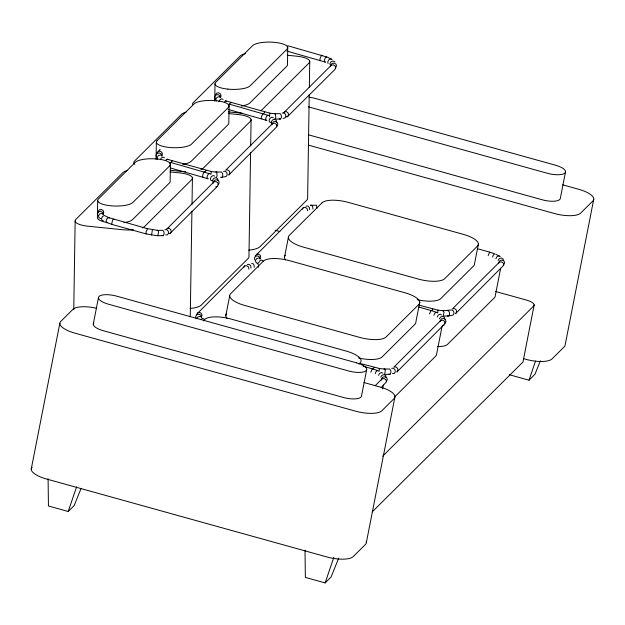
<?xml version="1.0" encoding="UTF-8"?>
<svg xmlns="http://www.w3.org/2000/svg" width="625" height="625" viewBox="0 0 625 625"><rect width="100%" height="100%" fill="white"/><g stroke="black" fill="none" stroke-linecap="round" stroke-linejoin="round"><path stroke-width="0.94" d="M73.766 309.492L75.141 221.039M97.68 200.617L97.414 217.75A17.938 5.328 0.9 0 0 107.664 222.562M156.078 159.422L156.344 142.289M170.414 164.188L170.148 181.32A17.938 5.328 0.9 0 1 169.422 182.961L132.562 219.609A17.938 5.328 0.9 0 1 123.937 222.664M191.914 211.078L190.297 315.078A17.945 5.328 0.9 0 1 189.57 316.727M192.016 204.273L192.422 178.031M215.008 83.961L214.742 101.094A17.938 5.328 0.9 0 1 215.484 99.453M229.07 105.859L228.805 122.992A17.938 5.328 0.9 0 1 228.086 124.633L191.227 161.281A17.938 5.328 0.9 0 1 182.602 164.336M250.578 152.75L248.961 256.75A17.945 5.328 0.9 0 1 248.234 258.398L201.234 305.125A17.945 5.328 0.9 0 1 190.039 308.484M250.68 145.945L251.086 119.703M287.734 47.531L287.469 64.664A17.938 5.328 0.9 0 1 286.742 66.305L249.883 102.953A17.938 5.328 0.9 0 1 241.266 106.008M309.234 94.422L307.625 198.422A17.945 5.328 0.9 0 1 306.898 200.07L259.898 246.797A17.945 5.328 0.9 0 1 248.703 250.156M309.344 87.617L309.75 61.375M258.305 267.305L258.391 265.102L257.875 263.539L257.055 263.531M316.992 208.242L316.539 205.211L310.297 205.289L311.68 205.289L312.75 206.844L312.891 209.039M210.922 174.422L211.258 171.484L167.008 159.188L165.703 160.344M269.469 116.82L269.922 113.156L225.672 100.859L224.367 102.016M379.031 371.414L379.375 368.469L360.773 363.617M437.695 313.086L438.039 310.141L419.438 305.289M31.25 469.016L59.852 323.227M93.273 324.109L98.477 297.602M225.781 315.789L229.688 295.906M284.445 257.461L288.344 237.578M366.719 369.492L361.516 396A14.344 4.859 11.1 0 1 343.352 397.453L103.32 330.727A14.344 4.859 11.1 0 1 93.867 322.938M382.578 388.852L383.32 385.062M366.336 542.68L394.938 396.883M419.758 302.234L415.859 322.117A21.531 7.297 11.1 0 1 414.969 324.266L382.172 356.875A21.531 7.297 11.1 0 1 358.578 357.984M441.977 326.734L436.594 354.188A17.945 6.078 11.1 0 1 435.852 355.977L394.383 397.211M478.422 243.906L474.523 263.789A21.531 7.297 11.1 0 1 473.633 265.938L440.836 298.547A21.531 7.297 11.1 0 1 417.242 299.664M500.641 268.406L495.258 295.859A17.945 6.078 11.1 0 1 494.516 297.648L447.516 344.383A17.945 6.078 11.1 0 1 437.477 346.562M534.172 304.898L523.125 361.227A10.766 3.648 11.1 0 1 522.68 362.297L372.242 511.875M565.531 171.82L560.328 198.328A14.344 4.859 11.1 0 1 542.164 199.773L308.695 134.875M593.75 199.211L565.148 345A21.531 7.297 11.1 0 1 564.266 346.758L552.094 358.859A21.531 7.297 11.1 0 1 525.719 359.273L523.844 358.75M370.836 372.18L372.383 368.781L378.352 370.875M429.5 313.852L431.047 310.453L437.016 312.547M488.164 255.523L489.703 252.125L494.68 253.82L493.375 254.984L492.531 257.016M48.094 478.789L48.445 505.992L68.219 511.484L76.586 486.891M305.016 550.219L305.359 577.414L325.141 582.914L333.812 557.398M509.242 374.695L529.016 380.195L535.523 361.062M81.047 488.516L74.156 505.586L68.219 511.484M338.688 558.148L331.07 577.016L325.141 582.914M540.391 360.812L534.953 374.289L529.016 380.195M169.883 163.781L170.461 162.398L210.242 173.883M228.547 105.453L229.125 104.07L268.898 115.555M205.211 171.672L206.055 170.445M287.211 47.125L287.789 45.742L327.562 57.227L332.016 59.484L330.555 58.859L328.797 59.789L327.766 61.727L328.062 63.539M263.875 113.344L264.719 112.117M373.328 368.656L374.172 367.43M431.992 310.328L432.836 309.102M157.805 235.719L158.547 231.969L158.031 230.406L147.125 228.609L108.344 217.516L107.039 218.672L106.195 220.703L106.305 222.422L112.281 224.516L146.086 233.906L156.984 235.711L163.227 235.633L164.102 234.078L163.961 231.883L162.891 230.328L157.211 230.398L158.031 230.406M216.469 177.391L217.117 175.836L216.688 172.078L211.063 171.547M274.312 119.055L275.133 119.062L275.781 117.508L275.352 113.75L269.719 113.219M375.211 373.672L376.055 371.641L377.359 370.477M433.867 315.344L434.719 313.312L436.016 312.148M160.562 159.375L161.258 158.086L163.016 157.156L164.469 157.781M218.883 101.695L219.914 99.758L221.68 98.828L223.133 99.453M258.539 262.969L259.578 261.031L261.336 260.102L262.789 260.727M378.555 375.367L379.586 373.43L381.344 372.508L382.805 373.133M437.219 317.039L438.25 315.102L440.008 314.18L441.469 314.805M495.875 258.711L496.914 256.773L498.672 255.852L500.125 256.477L495.68 254.219M220.516 177.305L221.891 177.305L222.766 175.75L222.625 173.555L221.555 172L215.867 172.07L216.688 172.078M275.133 119.062L280.555 118.977L281.43 117.422L281.289 115.227L280.211 113.672L274.531 113.742L275.352 113.75M390.008 374.289L390.883 372.734L390.742 370.539L389.664 368.992L383.984 369.055L384.805 369.062L385.32 370.625L384.586 374.375L390.008 374.289L388.625 374.289M196.836 318.789L197.992 316.953L200.055 316.273L201.812 317.148M380.75 377.172L381.906 375.336L383.961 374.656L385.719 375.531L386.141 377.445M439.406 318.844L440.57 317.008L442.625 316.328L444.383 317.203L444.805 319.117M498.07 260.516L499.227 258.688L501.289 258L503.047 258.875L503.328 260.148M171.102 162.188L171.984 160.883L172.555 161.133M229.766 103.859L230.641 102.555L231.219 102.805M213.461 181.93L214.664 180.188L216.836 179.75L218.703 180.859L219.172 182.867L217.969 184.602M272.117 123.602L273.328 121.859L275.5 121.422L277.367 122.531L277.836 124.539L276.633 126.273M330.781 65.273L331.984 63.531L334.164 63.094L336.031 64.203L336.5 66.211L335.297 67.953M381.57 378.914L382.781 377.172L384.953 376.734L386.82 377.844L387.289 379.852L386.484 381.016M440.234 320.586L441.438 318.844L443.617 318.406L445.484 319.516L445.953 321.523L444.75 323.266M498.898 262.258L500.102 260.516L502.273 260.078L504.148 261.188L504.617 263.195L503.406 264.938M166.32 229.555L213.984 181.828L216.094 181.531L217.898 182.797L218.344 184.875L217.164 186.547L170.078 233.367L168.734 233.5M170.078 233.367L171.219 231.734L170.812 229.617L169.102 228.266L167.078 228.461M283.641 112.898L331.312 65.172L333.422 64.883L335.227 66.141L335.672 68.219L334.492 69.891L287.406 116.711L286.055 116.844M287.406 116.711L288.547 115.078L288.141 112.961L286.422 111.609L284.406 111.812M243.648 267.523L244.789 265.883L246.805 265.688L248.523 267.039L248.93 269.148M302.305 209.195L303.445 207.555L305.469 207.359L307.18 208.711L307.586 210.82M102.953 213.922L103.734 212.805L103.297 210.734L101.492 209.469L99.375 209.758L98.203 211.43L98.492 212.812M156.859 153.102L160.117 149.367M161.617 155.594L162.398 154.477L161.953 152.406L160.148 151.141L158.039 151.43M215.523 94.773L216.703 93.102L218.812 92.812L220.617 94.078L221.062 96.148L220.273 97.266M212.805 183.5L213.984 181.828M271.859 124.609L272.648 123.5L274.758 123.211L276.562 124.469L277.008 126.547L228.742 175.039L229.883 173.406L229.477 171.289L227.758 169.938L225.742 170.133L272.648 123.5M330.523 66.281L331.312 65.172M196.523 314.375L244.789 265.883M255.18 256.047L303.445 207.555M380.922 380.484L382.102 378.812L384.211 378.523L386.016 379.781L386.461 381.859L381.125 387.664M439.977 321.594L440.766 320.484L442.875 320.195L444.68 321.453L445.125 323.531L396.859 372.023L398 370.391L397.594 368.273L395.875 366.922L393.859 367.125L440.766 320.484M498.641 263.266L499.43 262.156L501.539 261.867L503.344 263.125L503.781 265.203L455.516 313.695L456.656 312.062L456.258 309.945L454.539 308.594L452.523 308.797L499.43 262.156M157.07 140.648L193.93 104A17.938 5.328 0.9 0 1 216.203 100.711L216.219 100.711A17.938 5.328 0.9 0 1 228.328 107.5L191.492 144.148A17.938 5.328 0.9 0 1 169.219 147.438A17.938 5.328 0.9 0 1 157.086 140.648M169.688 165.828L132.828 202.477A17.938 5.328 0.9 0 1 110.555 205.766A17.938 5.328 0.9 0 1 98.422 198.977L135.266 162.328A17.938 5.328 0.9 0 1 157.539 159.039L157.555 159.039A17.938 5.328 0.9 0 1 169.672 165.828M203.336 320.844L204.703 319.484A21.531 7.297 11.1 0 1 231.078 319.07L346.016 351.023A21.531 7.297 11.1 0 1 360.211 362.711L358.844 364.07M375.203 385.672L382.102 378.812M382.602 456.234L533.727 305.969A10.766 3.648 11.1 0 0 526.633 300.125L495.664 291.516M326.562 56.836L325.266 57.992L324.414 60.031L324.523 61.742L325.523 62.141L286.742 51.039M267.906 115.164L266.602 116.32L265.758 118.359L265.867 120.07L266.859 120.469L228.086 109.367M209.242 173.492L207.938 174.648L207.094 176.688L207.203 178.398L208.203 178.797L170.359 167.961M200.914 319.359L202.672 318.43L204.125 319.055M152.398 229.875L151.555 235.117M437.836 310.203L443.469 310.734L443.984 312.297L443.25 316.047L448.664 315.961L452.922 315.141L453.977 313.547L453.656 311.391L452.148 309.922L442.648 310.727L443.469 310.734M379.18 368.531L384.805 369.062M221.891 177.305L226.141 176.484L227.195 174.891L226.875 172.734L225.367 171.266L223.555 171.352M215.758 186.742L217.164 186.547M256.359 254.375L258.469 254.086L260.273 255.352L260.719 257.422M197.695 312.703L199.805 312.414L201.609 313.68L202.055 315.75M442.539 325.398L443.945 325.203M282.211 113.023L284.031 112.938L285.539 114.406L285.859 116.562L284.805 118.156L282.992 118.242M306.047 206.117L307.859 206.031L309.375 207.492L309.695 209.656M164.891 229.68L166.703 229.594L168.211 231.062L168.531 233.219L167.477 234.812L165.664 234.898M247.383 264.445L249.203 264.359L250.711 265.82L251.031 267.984M391.672 368.336L393.484 368.25L394.992 369.719L395.312 371.875L394.258 373.469L392.445 373.555M279.172 118.977L280.555 118.977M161.852 235.633L163.227 235.633M251.641 263.617L253.016 263.617L254.086 265.172L254.227 267.367M446.953 310.664L448.328 310.664L449.406 312.211L449.539 314.406L448.664 315.961L447.289 315.961M287.328 55.25L296.891 56.219A17.945 5.328 0.9 0 1 309.023 63.016L262.031 109.742A17.945 5.328 0.9 0 1 260.594 110.758M227.867 89.109L227.883 89.117A17.938 5.328 0.9 0 0 250.156 85.82L287.016 49.172A17.938 5.328 0.9 0 0 274.859 42.383A17.938 5.328 0.9 0 0 252.594 45.672L215.734 82.32A17.938 5.328 0.9 0 0 227.883 89.117M228.273 111.867L239.742 113.039A17.945 5.328 0.9 0 0 242.5 113.25M228.664 113.578L238.227 114.547A17.945 5.328 0.9 0 1 250.359 121.344L203.367 168.07A17.945 5.328 0.9 0 1 200.953 169.547M170.562 170.297L181.086 171.367A17.945 5.328 0.9 0 0 185.719 171.648M170 171.906L179.562 172.875A17.945 5.328 0.9 0 1 191.703 179.672L144.703 226.398A17.945 5.328 0.9 0 1 142.297 227.875M308.273 106.797L547.367 173.273A14.344 4.859 11.1 0 0 564.938 172.992A14.344 4.859 11.1 0 0 555.477 165.203L315.445 98.469A14.344 4.859 11.1 0 0 309.047 97.227M562.719 184.844L578.672 189.273A21.531 7.297 11.1 0 1 592.867 200.969L580.695 213.07A21.531 7.297 11.1 0 1 554.328 213.484L308.461 145.133M477.516 248.734L489.703 252.125M275.141 230.211L279.836 231.516M418.852 307.062L431.617 310.695M363 366.172L372.953 369.023M363.906 382.516L379.859 386.953A21.531 7.297 11.1 0 1 394.055 398.641L381.883 410.742A21.531 7.297 11.1 0 1 355.516 411.156L74.938 333.156A21.531 7.297 11.1 0 1 60.734 321.469L72.906 309.359A21.531 7.297 11.1 0 1 96.578 308.266M225.672 100.859L226.664 101.25M167.008 159.188L168.008 159.578M108.344 217.516L109.344 217.906L104.352 215.484L102.594 216.414L101.562 218.352L101.859 220.164L103.312 220.789M273.352 117.813L271.891 117.188L270.133 118.117L269.102 120.055L269.398 121.867L270.852 122.492M214.688 176.141L213.234 175.516L211.469 176.445L210.438 178.383L210.734 180.195L212.195 180.82M322.164 55.383L321.594 55.141L320.047 58.539L319.977 60.188L320.547 60.438M263.5 113.711L262.93 113.469L261.383 116.867L261.312 118.516L261.891 118.766M204.836 172.039L204.266 171.797L203.391 173.102L202.719 175.195L202.656 176.844L203.227 177.094M113.891 219.461L113.32 219.211L112.445 220.516L111.711 224.266L112.281 224.516M334.93 61.891L333.172 61.016L331.117 61.695L329.953 63.531L330.375 65.445M220.812 97.547L219.062 96.672L217 97.352L215.844 99.188L216.266 101.102M162.156 155.875L160.398 155L158.336 155.68L157.18 157.516L157.602 159.43M260.477 258.82L258.719 257.945L256.656 258.625L255.5 260.461L255.922 262.375L257.68 263.25M103.492 214.203L101.734 213.328L99.672 214.008L98.516 215.844L98.938 217.758L100.695 218.633M259.602 256.984L257.727 255.875L255.555 256.32L254.352 258.055L254.82 260.062M147.398 228.773L146.008 232.125L146.086 233.906M259.758 257.656L260.07 259M220.414 97.727L219.945 95.711L218.07 94.602L215.898 95.047L214.695 96.781L215.164 98.789M201.406 317.328L200.938 315.312L199.07 314.203L196.898 314.648L195.688 316.383L196.156 318.391M161.75 156.055L161.281 154.039L159.414 152.93L157.234 153.375L156.031 155.109L156.5 157.117M103.086 214.383L102.617 212.367L100.75 211.258L98.578 211.703L97.367 213.438L97.844 215.445M276.688 122.133L276.266 120.219L274.508 119.344L272.453 120.023L271.297 121.859L271.719 123.773M218.023 180.461L217.602 178.547L215.852 177.672L213.789 178.352L212.633 180.188L213.055 182.102M245.586 53.578A17.945 5.328 0.9 0 0 240.188 56.016L193.188 102.742A17.945 5.328 0.9 0 0 192.461 104.383M186.094 112.125A17.945 5.328 0.9 0 0 181.523 114.344L134.523 161.07A17.945 5.328 0.9 0 0 134.828 164.367M127.438 170.453A17.945 5.328 0.9 0 0 122.859 172.672L75.859 219.398A17.945 5.328 0.9 0 0 88 226.195L122.422 229.695A17.945 5.328 0.9 0 0 133.508 229.758M285.633 259.953A21.531 7.297 11.1 0 1 285.336 255.312M226.969 318.281A21.531 7.297 11.1 0 1 226.672 313.641M366.125 541.344A21.531 7.297 11.1 0 1 365.453 544.438L353.281 556.539A21.531 7.297 11.1 0 1 326.914 556.953L46.328 478.945A21.531 7.297 11.1 0 1 32.133 467.258M263.367 261.156L230.57 293.766A21.531 7.297 11.1 0 0 244.766 305.453L359.703 337.406A21.531 7.297 11.1 0 0 386.078 336.992L418.875 304.383A21.531 7.297 11.1 0 0 404.672 292.695L289.734 260.742A21.531 7.297 11.1 0 0 263.367 261.156M322.031 202.828L289.234 235.438A21.531 7.297 11.1 0 0 303.43 247.125L418.367 279.078A21.531 7.297 11.1 0 0 444.734 278.664L477.531 246.055A21.531 7.297 11.1 0 0 463.336 234.367L348.398 202.414A21.531 7.297 11.1 0 0 322.031 202.828M356.672 362.875L116.641 296.148A14.344 4.859 11.1 0 0 99.062 296.43A14.344 4.859 11.1 0 0 108.523 304.219L348.555 370.945A14.344 4.859 11.1 0 0 366.125 370.672A14.344 4.859 11.1 0 0 356.664 362.883"/></g></svg>
